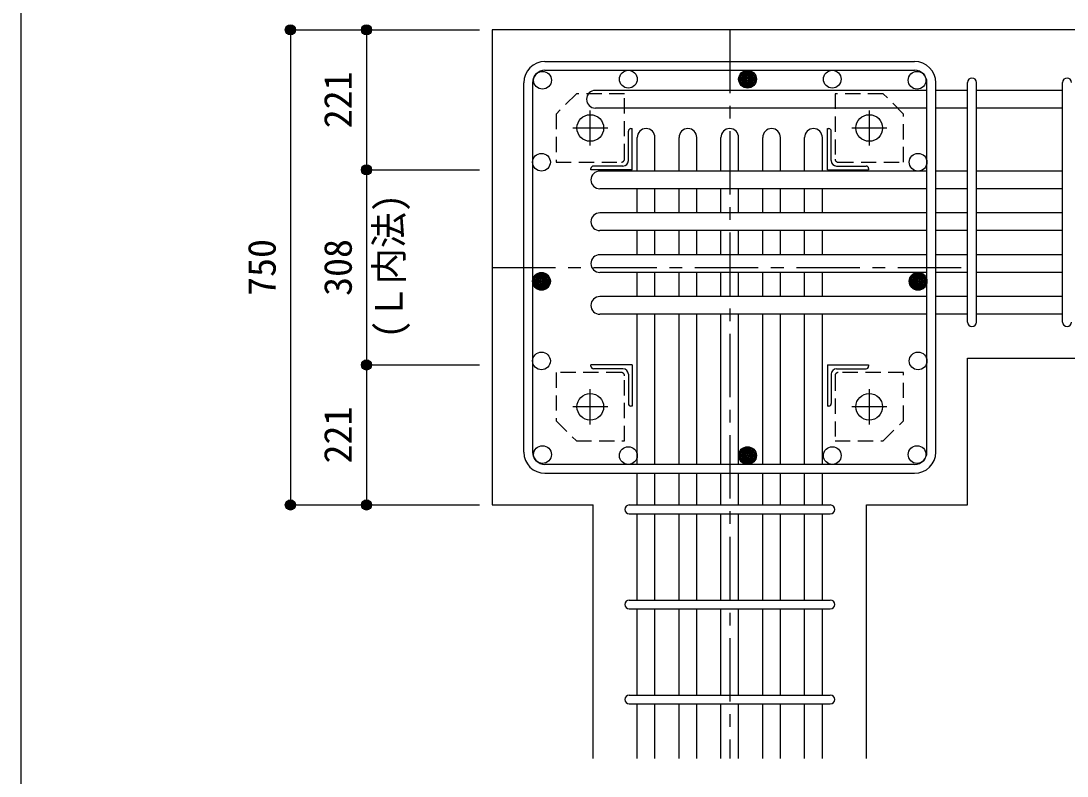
# Model space of a CAD drawing. Units: millimetres at full size, sheet at 1:20; details may follow other scales. Extents: x -3982 to 3969, y -2797 to 2801.
# Drawn here: x -3982 to -2332, y -1808 to -616 of the extents above; entities that cross this region are included whole.
import ezdxf
from ezdxf.enums import TextEntityAlignment as Align

# ---------------------------------------------------------------- set-up
doc = ezdxf.new("R2010")
doc.units = ezdxf.units.MM
doc.header["$LTSCALE"] = 20
doc.header["$PDMODE"] = 32
doc.header["$PDSIZE"] = 10
doc.linetypes.add('CHAIN1', pattern=[8, 5, -1, 1, -1])
doc.linetypes.add('DASHED1', pattern=[1.8, 1.2, -0.6])
for name, color, linetype in [('6-1_躯体線', 2, 'Continuous'), ('6-2_A.Bolt_', 4, 'Continuous'), ('6-3_柱型主筋', 4, 'Continuous'), ('6-4_フープ', 7, 'Continuous'), ('6-5_梁主筋', 7, 'Continuous'), ('6-6_S.T.P.', 7, 'Continuous'), ('6-9_プレート', 4, 'DASHED1'), ('6-D_寸法', 4, 'Continuous'), ('F-0_枠', 6, 'Continuous')]:
    doc.layers.add(name, color=color, linetype=linetype)
doc.styles.add('ＭＳ ゴシック', font='')
doc.styles.get('ＭＳ ゴシック').set_extended_font_data('MS Gothic')

msp = doc.modelspace()

# ---------------------------------------------------------------- linework, layer by layer
at = {"layer": '6-1_躯体線'}
for p, q in [((-2088.87, -629.67), (-3238.87, -629.67)), ((-3238.87, -629.67), (-3238.87, -1379.67)), ((-2488.87, -1148.17), (-2088.87, -1148.17)), ((-2488.87, -1379.67), (-2488.87, -1148.17)), ((-3238.87, -1379.67), (-3079.37, -1379.67)), ((-3079.37, -1779.67), (-3079.37, -1379.67))]:
    msp.add_line(p, q, dxfattribs=at)
msp.add_lwpolyline([(-2648.37, -1779.67), (-2648.37, -1379.67), (-2488.87, -1379.67)], dxfattribs=at)
at = {"layer": '6-2_A.Bolt_', "linetype": 'CHAIN1'}
for p, q in [((-3083.87, -812.37), (-3083.87, -756.87)), ((-2643.87, -756.87), (-2643.87, -812.37)), ((-3111.67, -784.67), (-3056.17, -784.67)), ((-2671.57, -784.67), (-2616.07, -784.67)), ((-3083.87, -1252.47), (-3083.87, -1196.97)), ((-2643.87, -1196.97), (-2643.87, -1252.47)), ((-3056.17, -1224.67), (-3111.67, -1224.67)), ((-2616.07, -1224.67), (-2671.57, -1224.67))]:
    msp.add_line(p, q, dxfattribs=at)
at = {"layer": '6-2_A.Bolt_'}
for p, q in [((-3023.87, -836.17), (-3023.87, -789.67)), ((-3019.87, -785.67), (-3017.87, -785.67)), ((-3017.87, -850.67), (-3017.87, -785.67)), ((-2709.87, -785.67), (-2707.87, -785.67)), ((-2709.87, -850.67), (-2709.87, -785.67)), ((-2703.87, -836.17), (-2703.87, -789.67)), ((-3082.87, -850.67), (-3082.87, -848.67)), ((-3017.87, -850.67), (-3082.87, -850.67)), ((-3032.37, -844.67), (-3078.87, -844.67)), ((-2709.87, -850.67), (-2644.87, -850.67)), ((-2695.37, -844.67), (-2648.87, -844.67)), ((-2644.87, -848.67), (-2644.87, -850.67)), ((-3017.87, -1158.67), (-3082.87, -1158.67)), ((-3082.87, -1160.67), (-3082.87, -1158.67)), ((-3032.37, -1164.67), (-3078.87, -1164.67)), ((-3017.87, -1158.67), (-3017.87, -1223.67)), ((-2709.87, -1158.67), (-2644.87, -1158.67)), ((-2709.87, -1158.67), (-2709.87, -1223.67)), ((-2695.37, -1164.67), (-2648.87, -1164.67)), ((-2644.87, -1158.67), (-2644.87, -1160.67)), ((-3023.87, -1173.17), (-3023.87, -1219.67)), ((-2703.87, -1173.17), (-2703.87, -1219.67)), ((-3017.87, -1223.67), (-3019.87, -1223.67)), ((-2707.87, -1223.67), (-2709.87, -1223.67))]:
    msp.add_line(p, q, dxfattribs=at)
at = {"layer": '6-2_A.Bolt_', "color": 3}
for centre in [(-3083.87, -784.67), (-2643.87, -784.67), (-3083.87, -1224.67), (-2643.87, -1224.67)]:
    msp.add_circle(centre, 21, dxfattribs=at)
at = {"layer": '6-2_A.Bolt_'}
for centre, radius, start, end in [((-3019.87, -789.67), 4, 90, 180), ((-2707.87, -789.67), 4, 0, 90), ((-3032.37, -836.17), 8.5, 270, 0), ((-2695.37, -836.17), 8.5, 180, 270), ((-3078.87, -848.67), 4, 90, 180), ((-2648.87, -848.67), 4, 0, 90), ((-3078.87, -1160.67), 4, 180, 270), ((-3032.37, -1173.17), 8.5, 0, 90), ((-2695.37, -1173.17), 8.5, 90, 180), ((-2648.87, -1160.67), 4, 270, 0), ((-3019.87, -1219.67), 4, 180, 270), ((-2707.87, -1219.67), 4, 270, 0)]:
    msp.add_arc(centre, radius, start, end, dxfattribs=at)
at = {"layer": '6-3_柱型主筋', "color": 3}
for centre in [(-3159.26, -709.28), (-3023.87, -707.67), (-2835.87, -707.67), (-2835.87, -707.67), (-2702.17, -707.67), (-2568.48, -709.28), (-3160.87, -838.67), (-2566.87, -838.67), (-3160.87, -1026.67), (-3160.87, -1026.67), (-2566.87, -1026.67), (-2566.87, -1026.67), (-3160.87, -1152.37), (-2566.87, -1152.37), (-3159.26, -1300.06), (-2568.48, -1300.06), (-3023.87, -1301.67), (-2835.87, -1301.67), (-2702.17, -1301.67)]:
    msp.add_circle(centre, 14, dxfattribs=at)
at = {"layer": '6-3_柱型主筋'}
for centre, radius in [((-2835.87, -707.67), 14), ((-2835.87, -707.67), 12.6), ((-2835.87, -707.67), 11.2), ((-2835.87, -707.67), 9.8), ((-2835.87, -707.67), 8.4), ((-2835.87, -707.67), 7), ((-2835.87, -707.67), 5.6), ((-2835.87, -707.67), 4.2), ((-2835.87, -707.67), 2.8), ((-2835.87, -707.67), 1.4), ((-3160.87, -1026.67), 14), ((-3160.87, -1026.67), 12.6), ((-3160.87, -1026.67), 11.2), ((-3160.87, -1026.67), 9.8), ((-3160.87, -1026.67), 8.4), ((-3160.87, -1026.67), 7), ((-3160.87, -1026.67), 5.6), ((-3160.87, -1026.67), 4.2), ((-2566.87, -1026.67), 14), ((-2566.87, -1026.67), 12.6), ((-2566.87, -1026.67), 11.2), ((-2566.87, -1026.67), 9.8), ((-2566.87, -1026.67), 8.4), ((-2566.87, -1026.67), 7), ((-2566.87, -1026.67), 5.6), ((-2566.87, -1026.67), 4.2), ((-3160.87, -1026.67), 2.8), ((-3160.87, -1026.67), 1.4), ((-2566.87, -1026.67), 2.8), ((-2566.87, -1026.67), 1.4), ((-2835.87, -1301.67), 14), ((-2835.87, -1301.67), 12.6), ((-2835.87, -1301.67), 11.2), ((-2835.87, -1301.67), 9.8), ((-2835.87, -1301.67), 8.4), ((-2835.87, -1301.67), 7), ((-2835.87, -1301.67), 5.6), ((-2835.87, -1301.67), 4.2), ((-2835.87, -1301.67), 2.8), ((-2835.87, -1301.67), 1.4)]:
    msp.add_circle(centre, radius, dxfattribs=at)
at = {"layer": '6-4_フープ'}
for p, q in [((-3155.37, -679.67), (-2572.37, -679.67)), ((-3155.37, -693.67), (-2572.37, -693.67)), ((-3188.87, -1296.17), (-3188.87, -713.17)), ((-3174.87, -713.17), (-3174.87, -1296.17)), ((-2552.87, -1296.17), (-2552.87, -713.17)), ((-2538.87, -1296.17), (-2538.87, -713.17)), ((-2572.37, -1315.67), (-3155.37, -1315.67)), ((-3155.37, -1329.67), (-2572.37, -1329.67))]:
    msp.add_line(p, q, dxfattribs=at)
for centre, radius, start, end in [((-3155.37, -713.17), 33.5, 90, 180), ((-2572.37, -713.17), 33.5, 0, 90), ((-3155.37, -713.17), 19.5, 90, 180), ((-2572.37, -713.17), 19.5, 0, 90), ((-3155.37, -1296.17), 33.5, 180, 270), ((-3155.37, -1296.17), 19.5, 180, 270), ((-2572.37, -1296.17), 33.5, 270, 0), ((-2572.37, -1296.17), 19.5, 270, 0)]:
    msp.add_arc(centre, radius, start, end, dxfattribs=at)
at = {"layer": '6-5_梁主筋'}
for p, q in [((-2552.87, -725.28), (-3075.87, -725.28)), ((-2488.87, -725.28), (-2538.87, -725.28)), ((-2338.87, -725.28), (-2474.87, -725.28)), ((-2552.87, -753.28), (-3075.87, -753.28)), ((-2488.87, -753.28), (-2538.87, -753.28)), ((-2338.87, -753.28), (-2474.87, -753.28)), ((-3009.87, -852.67), (-3009.87, -799.67)), ((-2981.87, -852.67), (-2981.87, -799.67)), ((-2943.87, -852.67), (-2943.87, -799.67)), ((-2915.87, -852.67), (-2915.87, -799.67)), ((-2877.87, -852.67), (-2877.87, -799.67)), ((-2849.87, -852.67), (-2849.87, -799.67)), ((-2811.87, -852.67), (-2811.87, -799.67)), ((-2783.87, -852.67), (-2783.87, -799.67)), ((-2745.87, -852.67), (-2745.87, -799.67)), ((-2717.87, -852.67), (-2717.87, -799.67)), ((-2552.87, -852.67), (-3068.87, -852.67)), ((-2488.87, -852.67), (-2538.87, -852.67)), ((-2338.87, -852.67), (-2474.87, -852.67)), ((-2552.87, -880.67), (-3068.87, -880.67)), ((-3009.87, -918.67), (-3009.87, -880.67)), ((-2981.87, -918.67), (-2981.87, -880.67)), ((-2943.87, -918.67), (-2943.87, -880.67)), ((-2915.87, -918.67), (-2915.87, -880.67)), ((-2877.87, -918.67), (-2877.87, -880.67)), ((-2849.87, -918.67), (-2849.87, -880.67)), ((-2811.87, -918.67), (-2811.87, -880.67)), ((-2783.87, -918.67), (-2783.87, -880.67)), ((-2745.87, -918.67), (-2745.87, -880.67)), ((-2717.87, -918.67), (-2717.87, -880.67)), ((-2488.87, -880.67), (-2538.87, -880.67)), ((-2338.87, -880.67), (-2474.87, -880.67)), ((-2552.87, -918.67), (-3068.87, -918.67)), ((-2488.87, -918.67), (-2538.87, -918.67)), ((-2338.87, -918.67), (-2474.87, -918.67)), ((-2552.87, -946.67), (-3068.87, -946.67)), ((-3009.87, -984.67), (-3009.87, -946.67)), ((-2981.87, -984.67), (-2981.87, -946.67)), ((-2943.87, -984.67), (-2943.87, -946.67)), ((-2915.87, -984.67), (-2915.87, -946.67)), ((-2877.87, -984.67), (-2877.87, -946.67)), ((-2849.87, -984.67), (-2849.87, -946.67)), ((-2811.87, -984.67), (-2811.87, -946.67)), ((-2783.87, -984.67), (-2783.87, -946.67)), ((-2745.87, -984.67), (-2745.87, -946.67)), ((-2717.87, -984.67), (-2717.87, -946.67)), ((-2488.87, -946.67), (-2538.87, -946.67)), ((-2338.87, -946.67), (-2474.87, -946.67)), ((-2552.87, -984.67), (-3068.87, -984.67)), ((-2488.87, -984.67), (-2538.87, -984.67)), ((-2338.87, -984.67), (-2474.87, -984.67)), ((-2552.87, -1012.67), (-3068.87, -1012.67)), ((-3009.87, -1050.67), (-3009.87, -1012.67)), ((-2981.87, -1050.67), (-2981.87, -1012.67)), ((-2943.87, -1050.67), (-2943.87, -1012.67)), ((-2915.87, -1050.67), (-2915.87, -1012.67)), ((-2877.87, -1050.67), (-2877.87, -1012.67)), ((-2849.87, -1050.67), (-2849.87, -1012.67)), ((-2811.87, -1050.67), (-2811.87, -1012.67)), ((-2783.87, -1050.67), (-2783.87, -1012.67)), ((-2745.87, -1050.67), (-2745.87, -1012.67)), ((-2717.87, -1050.67), (-2717.87, -1012.67)), ((-2488.87, -1012.67), (-2538.87, -1012.67)), ((-2338.87, -1012.67), (-2474.87, -1012.67)), ((-2552.87, -1050.67), (-3068.87, -1050.67)), ((-2488.87, -1050.67), (-2538.87, -1050.67)), ((-2338.87, -1050.67), (-2474.87, -1050.67)), ((-2552.87, -1078.67), (-3068.87, -1078.67)), ((-3009.87, -1315.67), (-3009.87, -1078.67)), ((-2981.87, -1315.67), (-2981.87, -1078.67)), ((-2943.87, -1315.67), (-2943.87, -1078.67)), ((-2915.87, -1315.67), (-2915.87, -1078.67)), ((-2877.87, -1315.67), (-2877.87, -1078.67)), ((-2849.87, -1315.67), (-2849.87, -1078.67)), ((-2811.87, -1315.67), (-2811.87, -1078.67)), ((-2783.87, -1315.67), (-2783.87, -1078.67)), ((-2745.87, -1315.67), (-2745.87, -1078.67)), ((-2717.87, -1315.67), (-2717.87, -1078.67)), ((-2488.87, -1078.67), (-2538.87, -1078.67)), ((-2338.87, -1078.67), (-2474.87, -1078.67)), ((-3009.87, -1379.67), (-3009.87, -1329.67)), ((-2981.87, -1379.67), (-2981.87, -1329.67)), ((-2943.87, -1379.67), (-2943.87, -1329.67)), ((-2915.87, -1379.67), (-2915.87, -1329.67)), ((-2877.87, -1379.67), (-2877.87, -1329.67)), ((-2849.87, -1379.67), (-2849.87, -1329.67)), ((-2811.87, -1379.67), (-2811.87, -1329.67)), ((-2783.87, -1379.67), (-2783.87, -1329.67)), ((-2745.87, -1379.67), (-2745.87, -1329.67)), ((-2717.87, -1379.67), (-2717.87, -1329.67)), ((-3009.87, -1529.67), (-3009.87, -1393.67)), ((-2981.87, -1529.67), (-2981.87, -1393.67)), ((-2943.87, -1529.67), (-2943.87, -1393.67)), ((-2915.87, -1529.67), (-2915.87, -1393.67)), ((-2877.87, -1529.67), (-2877.87, -1393.67)), ((-2849.87, -1529.67), (-2849.87, -1393.67)), ((-2811.87, -1529.67), (-2811.87, -1393.67)), ((-2783.87, -1529.67), (-2783.87, -1393.67)), ((-2745.87, -1529.67), (-2745.87, -1393.67)), ((-2717.87, -1529.67), (-2717.87, -1393.67)), ((-3009.87, -1679.67), (-3009.87, -1543.67)), ((-2981.87, -1679.67), (-2981.87, -1543.67)), ((-2943.87, -1679.67), (-2943.87, -1543.67)), ((-2915.87, -1679.67), (-2915.87, -1543.67)), ((-2877.87, -1679.67), (-2877.87, -1543.67)), ((-2849.87, -1679.67), (-2849.87, -1543.67)), ((-2811.87, -1679.67), (-2811.87, -1543.67)), ((-2783.87, -1679.67), (-2783.87, -1543.67)), ((-2745.87, -1679.67), (-2745.87, -1543.67)), ((-2717.87, -1679.67), (-2717.87, -1543.67)), ((-3009.87, -1779.67), (-3009.87, -1693.67)), ((-2981.87, -1779.67), (-2981.87, -1693.67)), ((-2943.87, -1779.67), (-2943.87, -1693.67)), ((-2915.87, -1779.67), (-2915.87, -1693.67)), ((-2877.87, -1779.67), (-2877.87, -1693.67)), ((-2849.87, -1779.67), (-2849.87, -1693.67)), ((-2811.87, -1779.67), (-2811.87, -1693.67)), ((-2783.87, -1779.67), (-2783.87, -1693.67)), ((-2745.87, -1779.67), (-2745.87, -1693.67)), ((-2717.87, -1779.67), (-2717.87, -1693.67))]:
    msp.add_line(p, q, dxfattribs=at)
for centre, start, end in [((-3075.87, -739.28), 90, 270), ((-2995.87, -799.67), 0, 180), ((-2929.87, -799.67), 0, 180), ((-2863.87, -799.67), 0, 180), ((-2797.87, -799.67), 0, 180), ((-2731.87, -799.67), 0, 180), ((-3068.87, -866.67), 90, 270), ((-3068.87, -932.67), 90, 270), ((-3068.87, -998.67), 90, 270), ((-3068.87, -1064.67), 90, 270)]:
    msp.add_arc(centre, 14, start, end, dxfattribs=at)
at = {"layer": '6-6_S.T.P.'}
for p, q in [((-2488.87, -1091.17), (-2488.87, -712.78)), ((-2474.87, -1091.17), (-2474.87, -712.78)), ((-2338.87, -1091.17), (-2338.87, -712.78)), ((-3022.37, -1379.67), (-2705.37, -1379.67)), ((-3022.37, -1393.67), (-2705.37, -1393.67)), ((-3022.37, -1529.67), (-2705.37, -1529.67)), ((-3022.37, -1543.67), (-2705.37, -1543.67)), ((-3022.37, -1679.67), (-2705.37, -1679.67)), ((-3022.37, -1693.67), (-2705.37, -1693.67))]:
    msp.add_line(p, q, dxfattribs=at)
for centre, start, end in [((-2481.87, -712.78), 0, 180), ((-2481.87, -712.78), 0, 180), ((-2481.87, -712.78), 0, 180), ((-2481.87, -712.78), 0, 180), ((-2331.87, -712.78), 0, 180), ((-2481.87, -1091.17), 180, 0), ((-2481.87, -1091.17), 180, 0), ((-2481.87, -1091.17), 180, 0), ((-2481.87, -1091.17), 180, 0), ((-2331.87, -1091.17), 180, 0), ((-3022.37, -1386.67), 90, 270), ((-3022.37, -1386.67), 90, 270), ((-3022.37, -1386.67), 90, 270), ((-3022.37, -1386.67), 90, 270), ((-2705.37, -1386.67), 270, 90), ((-2705.37, -1386.67), 270, 90), ((-2705.37, -1386.67), 270, 90), ((-2705.37, -1386.67), 270, 90), ((-3022.37, -1536.67), 90, 270), ((-2705.37, -1536.67), 270, 90), ((-3022.37, -1686.67), 90, 270), ((-2705.37, -1686.67), 270, 90)]:
    msp.add_arc(centre, 7, start, end, dxfattribs=at)
at = {"layer": '6-9_プレート'}
for p, q in [((-3105.87, -730.67), (-3137.87, -762.67)), ((-3029.87, -730.67), (-3105.87, -730.67)), ((-3029.87, -833.67), (-3029.87, -730.67)), ((-2697.87, -730.67), (-2697.87, -833.67)), ((-2621.87, -730.67), (-2697.87, -730.67)), ((-2589.87, -762.67), (-2621.87, -730.67)), ((-3137.87, -762.67), (-3137.87, -838.67)), ((-2589.87, -838.67), (-2589.87, -762.67)), ((-3137.87, -838.67), (-3034.87, -838.67)), ((-2692.87, -838.67), (-2589.87, -838.67)), ((-3137.87, -1170.67), (-3137.87, -1246.67)), ((-3034.87, -1170.67), (-3137.87, -1170.67)), ((-2589.87, -1170.67), (-2692.87, -1170.67)), ((-2589.87, -1246.67), (-2589.87, -1170.67)), ((-3029.87, -1278.67), (-3029.87, -1175.67)), ((-2697.87, -1175.67), (-2697.87, -1278.67)), ((-3137.87, -1246.67), (-3105.87, -1278.67)), ((-2621.87, -1278.67), (-2589.87, -1246.67)), ((-3105.87, -1278.67), (-3029.87, -1278.67)), ((-2697.87, -1278.67), (-2621.87, -1278.67))]:
    msp.add_line(p, q, dxfattribs=at)
for centre, start, end in [((-3034.87, -833.67), 270, 0), ((-2692.87, -833.67), 180, 270), ((-3034.87, -1175.67), 0, 90), ((-2692.87, -1175.67), 90, 180)]:
    msp.add_arc(centre, 5, start, end, dxfattribs=at)
at = {"layer": '6-D_寸法'}
for p, q in [((-3556.89, -629.67), (-3436.89, -629.67)), ((-3556.89, -629.67), (-3556.89, -1379.67)), ((-3436.89, -629.67), (-3258.87, -629.67)), ((-3436.89, -629.67), (-3258.87, -629.67)), ((-3436.89, -629.67), (-3258.87, -629.67)), ((-3436.89, -629.67), (-3258.87, -629.67)), ((-3436.89, -629.67), (-3258.87, -629.67)), ((-3436.89, -629.67), (-3436.89, -850.67)), ((-3436.89, -629.67), (-3258.87, -629.67)), ((-3436.89, -850.67), (-3258.87, -850.67)), ((-3436.89, -850.67), (-3436.89, -1158.67)), ((-3436.89, -1158.67), (-3258.87, -1158.67)), ((-3556.89, -1379.67), (-3436.89, -1379.67)), ((-3436.89, -1379.67), (-3258.87, -1379.67)), ((-3436.89, -1379.67), (-3258.87, -1379.67)), ((-3436.89, -1379.67), (-3258.87, -1379.67)), ((-3436.89, -1379.67), (-3258.87, -1379.67)), ((-3436.89, -1379.67), (-3258.87, -1379.67))]:
    msp.add_line(p, q, dxfattribs=at)
at = {"layer": '6-D_寸法', "linetype": 'CHAIN1'}
for p, q in [((-2863.87, -629.67), (-2863.87, -1779.67)), ((-3238.87, -1004.67), (-2488.87, -1004.67))]:
    msp.add_line(p, q, dxfattribs=at)
at = {"layer": '6-D_寸法'}
for points in [[(-3436.89, -1158.67), (-3436.89, -1379.67), (-3258.87, -1379.67)], [(-3556.89, -1379.67), (-3436.89, -1379.67), (-3258.87, -1379.67)], [(-3556.89, -1379.67), (-3436.89, -1379.67), (-3258.87, -1379.67)]]:
    msp.add_lwpolyline(points, dxfattribs=at)
for centre, radius in [((-3556.89, -629.67), 8), ((-3556.89, -629.67), 7.2), ((-3556.89, -629.67), 6.4), ((-3556.89, -629.67), 5.6), ((-3556.89, -629.67), 4.8), ((-3556.89, -629.67), 4), ((-3556.89, -629.67), 3.2), ((-3436.89, -629.67), 8), ((-3436.89, -629.67), 7.2), ((-3436.89, -629.67), 6.4), ((-3436.89, -629.67), 5.6), ((-3436.89, -629.67), 4.8), ((-3436.89, -629.67), 4), ((-3436.89, -629.67), 3.2), ((-3556.89, -629.67), 2.4), ((-3556.89, -629.67), 1.6), ((-3556.89, -629.67), 0.8), ((-3436.89, -629.67), 2.4), ((-3436.89, -629.67), 1.6), ((-3436.89, -629.67), 0.8), ((-3436.89, -850.67), 8), ((-3436.89, -850.67), 7.2), ((-3436.89, -850.67), 6.4), ((-3436.89, -850.67), 5.6), ((-3436.89, -850.67), 4.8), ((-3436.89, -850.67), 4), ((-3436.89, -850.67), 3.2), ((-3436.89, -850.67), 2.4), ((-3436.89, -850.67), 1.6), ((-3436.89, -850.67), 0.8), ((-3436.89, -1158.67), 8), ((-3436.89, -1158.67), 7.2), ((-3436.89, -1158.67), 6.4), ((-3436.89, -1158.67), 5.6), ((-3436.89, -1158.67), 4.8), ((-3436.89, -1158.67), 4), ((-3436.89, -1158.67), 3.2), ((-3436.89, -1158.67), 2.4), ((-3436.89, -1158.67), 1.6), ((-3436.89, -1158.67), 0.8), ((-3556.89, -1379.67), 8), ((-3556.89, -1379.67), 7.2), ((-3556.89, -1379.67), 6.4), ((-3556.89, -1379.67), 5.6), ((-3556.89, -1379.67), 4.8), ((-3556.89, -1379.67), 4), ((-3556.89, -1379.67), 3.2), ((-3556.89, -1379.67), 2.4), ((-3556.89, -1379.67), 1.6), ((-3556.89, -1379.67), 0.8), ((-3436.89, -1379.67), 8), ((-3436.89, -1379.67), 7.2), ((-3436.89, -1379.67), 6.4), ((-3436.89, -1379.67), 5.6), ((-3436.89, -1379.67), 4.8), ((-3436.89, -1379.67), 4), ((-3436.89, -1379.67), 3.2), ((-3436.89, -1379.67), 2.4), ((-3436.89, -1379.67), 1.6), ((-3436.89, -1379.67), 0.8)]:
    msp.add_circle(centre, radius, dxfattribs=at)
at = {"layer": '6-D_寸法', "color": 7}
for p in [(-3556.89, -629.67), (-3436.89, -629.67), (-3436.89, -850.67), (-3436.89, -1158.67), (-3556.89, -1379.67), (-3436.89, -1379.67)]:
    msp.add_point(p, dxfattribs=at)
at = {"layer": 'F-0_枠'}
msp.add_line((-3981.92, 2800.77), (-3981.92, -2796.83), dxfattribs=at)

# ---------------------------------------------------------------- texts
at = {"layer": '6-D_寸法', "style": 'ＭＳ ゴシック'}
for s, p in [('221', (-3446.89, -785.17)), ('750', (-3566.89, -1049.67)), ('308', (-3446.89, -1049.67)), ('221', (-3446.89, -1314.17))]:
    msp.add_text(s, height=43.99, rotation=90, dxfattribs=at).set_placement(p, align=Align.BOTTOM_LEFT)
at = {"layer": '6-D_寸法', "style": 'ＭＳ ゴシック', "width": 0.95}
msp.add_text('(Ｌ内法)', height=43.99, rotation=90, dxfattribs=at).set_placement((-3366.41, -1116.77), align=Align.BOTTOM_LEFT)

doc.saveas('drawing.dxf')
